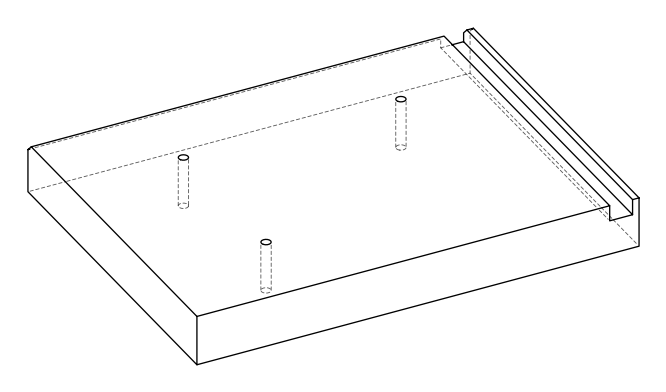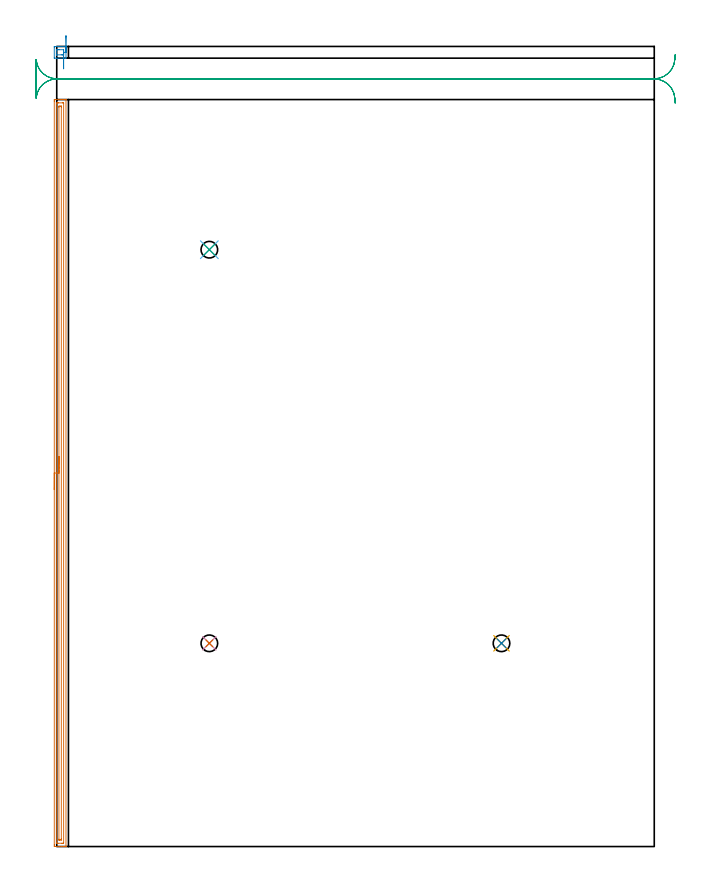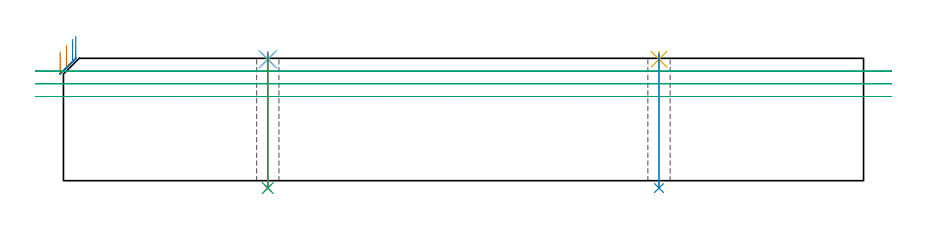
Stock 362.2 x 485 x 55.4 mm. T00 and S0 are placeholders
(PLAN: 9 operations, 3 tool changes, 17.2 min)
(1 AREA_MILL | FG_CHAMFER_SURFACE | UGT0205_001 | 11.06 min | 11522 mm3)
(2 AREA_MILL_1 | FG_CHAMFER_SURFACE_1 | UGT0205_001 | 0.34 min | 290 mm3)
(3 MILL_RECTANGULAR_SLOT | SLOT_RECTANGULAR | UGT0201_107 | Follow Part, ap 6.25, ae 75% | 5.02 min | 157057 mm3)
(4 SPOT_DRILL | STEP1HOLE | NXT0321_9005460120000 | 0.03 min | 99 mm3)
(5 SPOT_DRILL_1 | STEP1HOLE_1 | NXT0321_9005460120000 | 0.03 min | 97 mm3)
(6 SPOT_DRILL_2 | STEP1HOLE_2 | NXT0321_9005460120000 | 0.03 min | 0 mm3)
(7 DRILL_THROUGH_HOLE_INTO_CENTER | STEP1HOLE | NXT0301_072 | 0.24 min | 4407 mm3)
(8 DRILL_THROUGH_HOLE_INTO_CENTER_1 | STEP1HOLE_1 | NXT0301_072 | 0.24 min | 4410 mm3)
(9 DRILL_THROUGH_HOLE_INTO_CENTER_2 | STEP1HOLE_2 | NXT0301_072 | 0.24 min | 4407 mm3)
(TOOL UGT0205_001 | Chamfer Mill 20 x 3 x 45 deg. | D20 FL50 Z2)
(TOOL UGT0201_107 | End Mill 25 mm | D25 FL25 Z2)
(TOOL NXT0321_9005460120000 | NC Spot Drill, 142deg, 12mm, Carbide, Uncoated | D12 PA142 FL30 Z2)
(TOOL NXT0301_072 | Carbide Drill 10.1mm [860.1-1010-051A1-MM 2214] | D10.1 PA140 FL71 Z2)
(OP 1 AREA_MILL)
G17 G21 G94 G90
T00 M6
G54
G17 G0 G90 X-1.5 Y216.4 S1061 M3
G43 Z65.4 H0
Z58.3
G94 G1 Y216.438 Z57.428 F250.
Y216.552 Z56.563
Y216.741 Z55.712
Y217.003 Z54.88
Y217.337 Z54.074
Y217.74 Z53.3
Y218.208 Z52.564
Y218.74 Z51.872
Y219.329 Z51.229
Y219.972 Z50.64
Y220.664 Z50.108
Y221.4 Z49.64
Y222.174 Z49.237
Y222.98 Z48.903
Y223.812 Z48.641
Y224.664 Z48.452
Y225.528 Z48.338
Y226.4 Z48.3
Y451.745
X-1.499 Y452.171 Z48.301
X-1.495 Y452.634 Z48.303
X-1.492 Y452.79 Z48.306
X-1.038 Y452.8 Z48.759
X2.491 Z52.286
X3.896 Z53.693
X4.256 Z54.051
X4.974 Z54.774
X5.224 Z55.023
X5.592 Y452.792 Z55.383
X5.604 Y452.79 Z55.395
X5.6 Y452.623 Z55.4
Y0.178
X5.604 Y0.01 Z55.395
X5.592 Y0.008 Z55.383
X5.224 Y0. Z55.023
X4.974 Z54.773
X4.256 Z54.051
X3.014 Z52.811
X1.609 Z51.404
X-1.038 Y0.001 Z48.759
X-1.268 Y0.004 Z48.529
X-1.492 Y0.01 Z48.306
X-1.495 Y0.166 Z48.303
X-1.499 Y0.629 Z48.301
X-1.5 Y1.098 Z48.3
Y226.4
X-0.086 Z49.714
X-0.085 Y450.311 Z49.715
Y450.383
X-0.079 Y450.784 Z49.721
X0.319 Y450.796 Z50.119
X0.727 Y450.798 Z50.527
X1.197 Y450.8 Z50.997
X3.373 Y450.799 Z53.173
X3.847 Y450.797 Z53.647
X4.078 Y450.79 Z53.878
X4.179 Y450.762 Z53.979
X4.185 Y450.455 Z53.985
Y450.383
Y2.489
Y2.417
X4.179 Y2.016 Z53.979
X3.781 Y2.005 Z53.581
X3.373 Y2.002 Z53.173
X2.903 Y2. Z52.703
X0.727 Y2.001 Z50.527
X0.253 Y2.003 Z50.053
X0.022 Y2.01 Z49.822
X-0.079 Y2.037 Z49.721
X-0.085 Y2.346 Z49.715
Y2.417
X-0.086 Y226.4 Z49.714
X1.328 Z51.128
X1.329 Y447.984 Z51.129
X1.333 Y448.594 Z51.133
X1.335 Y448.735 Z51.135
X1.344 Y448.791 Z51.144
X1.409 Y448.796 Z51.209
X1.609 Y448.799 Z51.409
X2.288 Y448.8 Z52.088
X2.491 Y448.799 Z52.291
X2.694 Y448.794 Z52.494
X2.75 Y448.79 Z52.55
X2.765 Y448.782 Z52.565
X2.767 Y448.764 Z52.567
X2.77 Y448.689 Z52.57
X2.771 Y448.594 Z52.571
Y448.31
Y4.816
X2.767 Y4.206 Z52.567
X2.764 Y4.065 Z52.564
X2.756 Y4.01 Z52.556
X2.691 Y4.004 Z52.491
X2.491 Y4.001 Z52.291
X1.812 Y4. Z51.612
X1.609 Y4.001 Z51.409
X1.406 Y4.006 Z51.206
X1.35 Y4.01 Z51.15
X1.335 Y4.018 Z51.135
X1.333 Y4.036 Z51.133
X1.33 Y4.111 Z51.13
X1.329 Y4.206 Z51.129
X1.328 Y4.49 Z51.128
Y226.4
Y227.272 Z51.166
Y228.137 Z51.28
Y228.988 Z51.469
Y229.82 Z51.731
Y230.626 Z52.065
Y231.4 Z52.468
Y232.136 Z52.937
Y232.828 Z53.468
Y233.471 Z54.057
Y234.06 Z54.701
Y234.592 Z55.393
Y235.06 Z56.128
Y235.463 Z56.902
Y235.797 Z57.708
Y236.059 Z58.54
Y236.248 Z59.392
Y236.362 Z60.257
Y236.4 Z61.128
G0 Z65.4
M5
M2
(OP 2 AREA_MILL_1)
G17 G21 G94 G90
T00 M6
G54
G17 G0 G90 X5.6 Y491.45 S1061 M3
G43 Z65.4 H0
G94 G1 Y491.412 Z64.528 F250.
Y491.298 Z63.663
Y491.109 Z62.812
Y490.847 Z61.98
Y490.513 Z61.174
Y490.11 Z60.4
Y489.642 Z59.664
Y489.11 Z58.972
Y488.521 Z58.329
Y487.878 Z57.739
Y487.186 Z57.208
Y486.45 Z56.74
Y485.676 Z56.337
Y484.87 Z56.003
Y484.038 Z55.741
Y483.186 Z55.552
Y482.322 Z55.438
Y481.45 Z55.4
Y477.91
X5.556 Y477.9 Z55.355
X0.684 Z50.484
X-0.156 Z49.638
X-1.496 Y477.902 Z48.299
X-1.497 Y477.903 Z48.298
X-1.5 Y478.362 Z48.3
Y484.538
X-1.497 Y484.997 Z48.298
X-1.496 Y484.998 Z48.299
X-0.156 Y485. Z49.638
X0.684 Z50.484
X5.556 Z55.355
X5.6 Y484.99 Z55.4
Y481.45
X4.186 Z53.986
Y481.079
X4.185 Y480.197 Z53.985
X4.184 Y480.127 Z53.984
X4.179 Y479.933 Z53.979
X3.827 Y479.91 Z53.627
X3.598 Y479.902 Z53.398
X3.373 Y479.9 Z53.173
X2.718 Z52.518
X0.071 Z49.871
X-0.023 Y479.901 Z49.777
X-0.047 Y479.903 Z49.753
X-0.069 Y479.91 Z49.731
X-0.079 Y479.917 Z49.721
X-0.081 Y479.941 Z49.719
X-0.085 Y480.056 Z49.715
Y482.703
X-0.084 Y482.773 Z49.716
X-0.079 Y482.967 Z49.721
X0.274 Y482.99 Z50.074
X0.502 Y482.998 Z50.302
X0.727 Y482.999 Z50.527
X1.382 Y483. Z51.182
X4.029 Z53.829
X4.123 Y482.999 Z53.923
X4.147 Y482.997 Z53.947
X4.169 Y482.99 Z53.969
X4.179 Y482.983 Z53.979
X4.181 Y482.959 Z53.981
X4.185 Y482.844 Z53.985
X4.186 Y481.45 Z53.986
Y480.578 Z54.024
Y479.714 Z54.138
Y478.862 Z54.326
Y478.03 Z54.589
Y477.224 Z54.923
Y476.45 Z55.325
Y475.714 Z55.794
Y475.022 Z56.325
Y474.379 Z56.915
Y473.79 Z57.558
Y473.258 Z58.25
Y472.79 Z58.986
Y472.387 Z59.759
Y472.053 Z60.565
Y471.791 Z61.397
Y471.602 Z62.249
Y471.488 Z63.114
Y471.45 Z63.986
G0 Z65.4
M5
M2
(OP 3 MILL_RECTANGULAR_SLOT)
G17 G21 G94 G90
T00 M6
G54
G17 G0 G90 X374.878 Y480.027 S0 M3
G43 Z65.4 H0
Z49.633
G94 G1 X374.67 Y477.034 F250.
G2 X362.2 Y465.4 R12.5 F500.
G1 X0.
G2 X-12.426 Y476.539 R12.5
G1 X-12.456 Y476.541
G3 X-12.5 Y475.488 R12.5
G1 Y455.214
G3 X-12.455 Y454.16 R12.5
G1 X-12.426 Y454.162
G2 X0. Y465.3 R12.5
G1 X362.2
G2 X374.67 Y453.666 R12.5
G1 X374.878 Y450.673 F250.
G0 Y480.027 Z43.867
G1 X374.67 Y477.034
G2 X362.2 Y465.4 R12.5 F500.
G1 X0.
G2 X-12.47 Y477.035 R12.5
G1 X-12.5
Y453.666
X-12.47
G2 X0. Y465.3 R12.5
G1 X362.2
G2 X374.67 Y453.666 R12.5
G1 X374.878 Y450.673 F250.
G0 Y480.027 Z38.1
G1 X374.67 Y477.034
G2 X362.2 Y465.4 R12.5 F500.
G1 X0.
G2 X-12.47 Y477.035 R12.5
G1 X-12.5
Y453.666
X-12.47
G2 X0. Y465.3 R12.5
G1 X362.2
G2 X374.67 Y453.666 R12.5
G1 X374.878 Y450.673 F250.
G0 Z65.4
M5
M2
(OP 4 SPOT_DRILL)
G17 G21 G94 G90
T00 M6
G54
G17 G0 G90 X92.5 Y123.2 S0 M3
G43 Z65.4 H0
G94 G81 G98 Z54.961 F250. R58.4
G80
M5
M2
(OP 5 SPOT_DRILL_1)
G17 G21 G94 G90
T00 M6
G54
G17 G0 G90 X269.6 Y123.2 S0 M3
G43 Z65.4 H0
G94 G81 G98 Z54.961 F250. R58.4
G80
M5
M2
(OP 6 SPOT_DRILL_2)
G17 G21 G94 G90
T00 M6
G54
G17 G0 G90 X92.5 Y361.8 S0 M3
G43 Z65.4 H0
G94 G81 G98 Z54.961 F250. R58.4
G80
M5
M2
(OP 7 DRILL_THROUGH_HOLE_INTO_CENTER)
G17 G21 G94 G90
T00 M6
G54
G17 G0 G90 X92.5 Y123.2 S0 M3
G43 Z65.4 H1
G94 G73 G98 Z-3.338 F250. Q9.79 R57.4
G80
M5
M2
(OP 8 DRILL_THROUGH_HOLE_INTO_CENTER_1)
G17 G21 G94 G90
T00 M6
G54
G17 G0 G90 X269.6 Y123.2 S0 M3
G43 Z65.4 H1
G94 G73 G98 Z-3.338 F250. Q9.79 R57.4
G80
M5
M2
(OP 9 DRILL_THROUGH_HOLE_INTO_CENTER_2)
G17 G21 G94 G90
T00 M6
G54
G17 G0 G90 X92.5 Y361.8 S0 M3
G43 Z65.4 H1
G94 G73 G98 Z-3.338 F250. Q9.79 R57.4
G80
M5
M2
